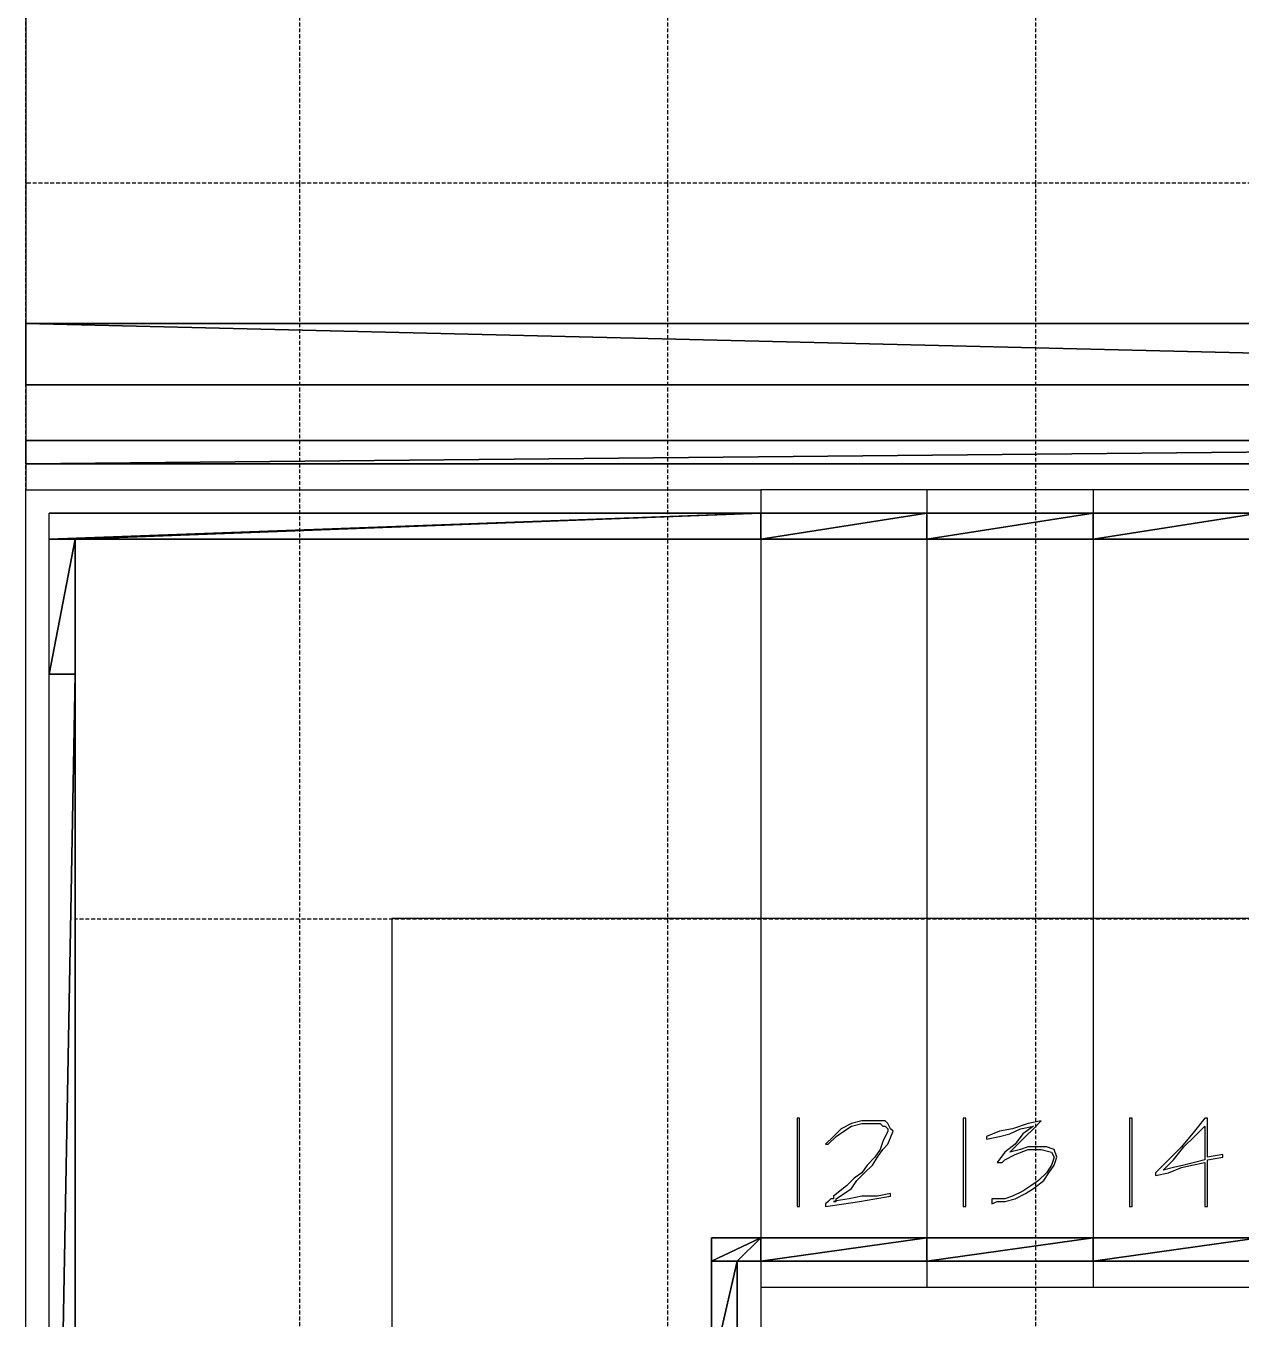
# Model space of a CAD drawing. Header units: millimetres. Extents: x -105583 to -84239, y 226362 to 247787.
# Drawn here: x -99686 to -97705, y 235698 to 237806 of the extents above; entities that cross this region are included whole.
import ezdxf

# ---------------------------------------------------------------- set-up
doc = ezdxf.new("R2010")
doc.units = ezdxf.units.MM
doc.header["$LTSCALE"] = 25.4
doc.linetypes.add('HIDDEN', pattern=[0.375, 0.25, -0.125])
doc.layers.get('0').update_dxf_attribs({"true_color": 0xff5454})
for name, color, linetype, true_color in [('02_Lvl_1', 7, 'Continuous', 0x009987), ('PDF_PANELS', 1, 'Continuous', 0xff0000), ('PDF_PARTITIONS', 7, 'Continuous', 0x000000), ('PDF_STAIRS', 7, 'Continuous', 0x969696), ('PDF_STEEL', 7, 'Continuous', 0x000000), ('Tiles', 7, 'HIDDEN', 0xb3b3b3)]:
    doc.layers.add(name, color=color, linetype=linetype, true_color=true_color)

# ---------------------------------------------------------------- blocks, each defined once
blk = doc.blocks.new('Group_1')
at = {"layer": 'PDF_PANELS', "color": 7, "true_color": 0xffffff}
for p, q in [((6007.1, 26352.5), (6007.1, 21132.8)), ((6007.1, 21132.8), (6007.1, 21094.7)), ((6007.1, 21094.7), (6007.1, 21052.3))]:
    blk.add_line(p, q, dxfattribs=at)
at = {"layer": 'PDF_STAIRS', "color": 7, "true_color": 0xffffff}
for p, q in [((9986.4, 21132.8), (6007.1, 21132.8)), ((6007.1, 21052.3), (7205.1, 21052.3)), ((6007.1, 20751.8), (6007.1, 21052.3)), ((7205.1, 21052.3), (7205.1, 21014.2)), ((7476.1, 21052.3), (7205.1, 21052.3)), ((7476.1, 21052.3), (7476.1, 21014.2)), ((7747, 21052.3), (7476.1, 21052.3)), ((7747, 21052.3), (7747, 21014.2)), ((8017.9, 21052.3), (7747, 21052.3)), ((6045.2, 20971.9), (6045.2, 21014.2)), ((7205.1, 21014.2), (7205.1, 20971.9)), ((7205.1, 21014.2), (7205.1, 20971.9)), ((7476.1, 21014.2), (7476.1, 20971.9)), ((7476.1, 21014.2), (7476.1, 20971.9)), ((7747, 21014.2), (7747, 20971.9)), ((7747, 21014.2), (7747, 20971.9)), ((6045.2, 20751.8), (6045.2, 20971.9)), ((6087.5, 20751.8), (6087.5, 20971.9)), ((7205.1, 20971.9), (7205.1, 20751.8)), ((7476.1, 20971.9), (7476.1, 20353.8)), ((7747, 20971.9), (7747, 20751.8)), ((6007.1, 19414), (6007.1, 20751.8)), ((6045.2, 18431.9), (6045.2, 20751.8)), ((6087.5, 18431.9), (6087.5, 20751.8)), ((7205.1, 20751.8), (7205.1, 20353.8)), ((7747, 20751.8), (7747, 20353.8)), ((6604, 20353.8), (6604, 18952.6)), ((7205.1, 20353.8), (6604, 20353.8)), ((7205.1, 20353.8), (7205.1, 19833.1)), ((7476.1, 20353.8), (7205.1, 20353.8)), ((7476.1, 20353.8), (7476.1, 19833.1)), ((7747, 20353.8), (7476.1, 20353.8)), ((7747, 20353.8), (7747, 19833.1)), ((8017.9, 20353.8), (7747, 20353.8)), ((7268.6, 20027.9), (7264.4, 20027.9)), ((7264.4, 20027.9), (7264.4, 20006.7)), ((7268.6, 20006.7), (7268.6, 20027.9)), ((7336.4, 20010.9), (7323.7, 19998.2)), ((7353.3, 20019.4), (7336.4, 20010.9)), ((7340.6, 20006.7), (7353.3, 20015.2)), ((7370.2, 20023.6), (7353.3, 20019.4)), ((7353.3, 20015.2), (7370.2, 20019.4)), ((7391.4, 20023.6), (7370.2, 20023.6)), ((7370.2, 20019.4), (7391.4, 20019.4)), ((7399.9, 20023.6), (7391.4, 20023.6)), ((7391.4, 20019.4), (7399.9, 20019.4)), ((7408.3, 20023.6), (7399.9, 20023.6)), ((7399.9, 20019.4), (7404.1, 20015.2)), ((7404.1, 20015.2), (7408.3, 20015.2)), ((7412.6, 20019.4), (7408.3, 20023.6)), ((7408.3, 20015.2), (7412.6, 20010.9)), ((7416.8, 20010.9), (7412.6, 20019.4)), ((7412.6, 20010.9), (7412.6, 20006.7)), ((7421, 20006.7), (7416.8, 20010.9)), ((7539.6, 20027.9), (7535.3, 20027.9)), ((7535.3, 20027.9), (7535.3, 20006.7)), ((7539.6, 20006.7), (7539.6, 20027.9)), ((7615.8, 20010.9), (7594.6, 20006.7)), ((7611.5, 20002.5), (7628.5, 20010.9)), ((7641.2, 20019.4), (7615.8, 20010.9)), ((7628.5, 20010.9), (7649.6, 20015.2)), ((7649.6, 20015.2), (7632.7, 20002.5)), ((7636.9, 19998.2), (7649.6, 20010.9)), ((7662.3, 20023.6), (7641.2, 20019.4)), ((7649.6, 20010.9), (7662.3, 20023.6)), ((7806.3, 20027.9), (7806.3, 20010.9)), ((7810.5, 20027.9), (7806.3, 20027.9)), ((7806.3, 20010.9), (7806.3, 19989.8)), ((7810.5, 20010.9), (7810.5, 20027.9)), ((7810.5, 19989.8), (7810.5, 20010.9)), ((7929, 20027.9), (7912.1, 20006.7)), ((7912.1, 19998.2), (7929, 20015.2)), ((7933.3, 20027.9), (7929, 20027.9)), ((7929, 20015.2), (7929, 20002.5)), ((7933.3, 20010.9), (7933.3, 20027.9)), ((7933.3, 19994), (7933.3, 20010.9)), ((7264.4, 20006.7), (7264.4, 19989.8)), ((7264.4, 19989.8), (7264.4, 19972.8)), ((7268.6, 19989.8), (7268.6, 20006.7)), ((7268.6, 19972.8), (7268.6, 19989.8)), ((7323.7, 19998.2), (7311, 19985.5)), ((7315.2, 19985.5), (7327.9, 19998.2)), ((7327.9, 19998.2), (7340.6, 20006.7)), ((7404.1, 19989.8), (7399.9, 19977.1)), ((7412.6, 20006.7), (7404.1, 19989.8)), ((7412.6, 19985.5), (7421, 20006.7)), ((7535.3, 20006.7), (7535.3, 19989.8)), ((7535.3, 19989.8), (7535.3, 19972.8)), ((7539.6, 19989.8), (7539.6, 20006.7)), ((7539.6, 19972.8), (7539.6, 19989.8)), ((7594.6, 20006.7), (7573.4, 19998.2)), ((7573.4, 19994), (7594.6, 19998.2)), ((7573.4, 19998.2), (7573.4, 19994)), ((7594.6, 19998.2), (7611.5, 20002.5)), ((7632.7, 20002.5), (7620, 19985.5)), ((7624.2, 19985.5), (7636.9, 19998.2)), ((7806.3, 19989.8), (7806.3, 19972.8)), ((7810.5, 19972.8), (7810.5, 19989.8)), ((7912.1, 20006.7), (7890.9, 19981.3)), ((7895.2, 19981.3), (7912.1, 19998.2)), ((7929, 20002.5), (7929, 19989.8)), ((7929, 19989.8), (7929, 19977.1)), ((7933.3, 19981.3), (7933.3, 19994)), ((7264.4, 19972.8), (7264.4, 19955.9)), ((7268.6, 19955.9), (7268.6, 19972.8)), ((7311, 19985.5), (7315.2, 19985.5)), ((7399.9, 19977.1), (7391.4, 19964.4)), ((7395.6, 19964.4), (7404.1, 19977.1)), ((7404.1, 19977.1), (7412.6, 19985.5)), ((7535.3, 19972.8), (7535.3, 19955.9)), ((7539.6, 19955.9), (7539.6, 19972.8)), ((7603.1, 19972.8), (7590.4, 19955.9)), ((7620, 19985.5), (7603.1, 19972.8)), ((7603.1, 19960.1), (7620, 19968.6)), ((7611.5, 19972.8), (7624.2, 19985.5)), ((7628.5, 19977.1), (7611.5, 19972.8)), ((7620, 19968.6), (7641.2, 19977.1)), ((7641.2, 19981.3), (7628.5, 19977.1)), ((7658.1, 19981.3), (7641.2, 19981.3)), ((7641.2, 19977.1), (7662.3, 19977.1)), ((7670.8, 19981.3), (7658.1, 19981.3)), ((7662.3, 19977.1), (7679.3, 19972.8)), ((7683.5, 19977.1), (7670.8, 19981.3)), ((7679.3, 19972.8), (7683.5, 19964.4)), ((7687.7, 19964.4), (7683.5, 19977.1)), ((7806.3, 19972.8), (7806.3, 19955.9)), ((7810.5, 19955.9), (7810.5, 19972.8)), ((7890.9, 19981.3), (7869.8, 19960.1)), ((7878.2, 19960.1), (7895.2, 19981.3)), ((7929, 19977.1), (7929, 19960.1)), ((7933.3, 19964.4), (7933.3, 19981.3)), ((7958.7, 19968.6), (7933.3, 19964.4)), ((7958.7, 19964.4), (7958.7, 19968.6)), ((7264.4, 19955.9), (7264.4, 19939)), ((7268.6, 19939), (7268.6, 19955.9)), ((7378.7, 19951.7), (7370.2, 19939)), ((7374.5, 19939), (7387.2, 19951.7)), ((7391.4, 19964.4), (7378.7, 19951.7)), ((7387.2, 19951.7), (7395.6, 19964.4)), ((7535.3, 19955.9), (7535.3, 19939)), ((7539.6, 19939), (7539.6, 19955.9)), ((7590.4, 19955.9), (7598.8, 19955.9)), ((7598.8, 19955.9), (7603.1, 19960.1)), ((7679.3, 19951.7), (7670.8, 19939)), ((7675, 19939), (7683.5, 19951.7)), ((7683.5, 19964.4), (7679.3, 19951.7)), ((7683.5, 19951.7), (7687.7, 19964.4)), ((7806.3, 19955.9), (7806.3, 19939)), ((7810.5, 19939), (7810.5, 19955.9)), ((7869.8, 19960.1), (7848.6, 19939)), ((7861.3, 19943.2), (7878.2, 19960.1)), ((7878.2, 19947.4), (7861.3, 19943.2)), ((7869.8, 19939), (7890.9, 19947.4)), ((7895.2, 19951.7), (7878.2, 19947.4)), ((7890.9, 19947.4), (7907.9, 19951.7)), ((7912.1, 19955.9), (7895.2, 19951.7)), ((7907.9, 19951.7), (7929, 19955.9)), ((7929, 19960.1), (7912.1, 19955.9)), ((7929, 19955.9), (7929, 19939)), ((7933.3, 19960.1), (7958.7, 19964.4)), ((7933.3, 19939), (7933.3, 19960.1)), ((7264.4, 19939), (7264.4, 19922)), ((7268.6, 19917.8), (7268.6, 19939)), ((7357.5, 19930.5), (7344.8, 19917.8)), ((7353.3, 19913.6), (7361.8, 19926.3)), ((7370.2, 19939), (7357.5, 19930.5)), ((7361.8, 19926.3), (7374.5, 19939)), ((7535.3, 19939), (7535.3, 19922)), ((7539.6, 19917.8), (7539.6, 19939)), ((7658.1, 19926.3), (7645.4, 19917.8)), ((7649.6, 19913.6), (7666.6, 19926.3)), ((7670.8, 19939), (7658.1, 19926.3)), ((7666.6, 19926.3), (7675, 19939)), ((7806.3, 19939), (7806.3, 19922)), ((7810.5, 19922), (7810.5, 19939)), ((7848.6, 19939), (7848.6, 19934.7)), ((7848.6, 19934.7), (7869.8, 19939)), ((7929, 19939), (7929, 19922)), ((7933.3, 19922), (7933.3, 19939)), ((7264.4, 19922), (7264.4, 19900.9)), ((7268.6, 19900.9), (7268.6, 19917.8)), ((7344.8, 19917.8), (7323.7, 19900.9)), ((7327.9, 19896.6), (7353.3, 19913.6)), ((7416.8, 19905.1), (7395.6, 19900.9)), ((7416.8, 19900.9), (7416.8, 19905.1)), ((7535.3, 19922), (7535.3, 19900.9)), ((7539.6, 19900.9), (7539.6, 19917.8)), ((7632.7, 19909.3), (7615.8, 19900.9)), ((7620, 19896.6), (7636.9, 19905.1)), ((7645.4, 19917.8), (7632.7, 19909.3)), ((7636.9, 19905.1), (7649.6, 19913.6)), ((7806.3, 19922), (7806.3, 19905.1)), ((7806.3, 19905.1), (7806.3, 19883.9)), ((7810.5, 19905.1), (7810.5, 19922)), ((7810.5, 19883.9), (7810.5, 19905.1)), ((7929, 19922), (7929, 19900.9)), ((7933.3, 19900.9), (7933.3, 19922)), ((7264.4, 19900.9), (7264.4, 19883.9)), ((7264.4, 19883.9), (7268.6, 19883.9)), ((7268.6, 19883.9), (7268.6, 19900.9)), ((7315.2, 19892.4), (7311, 19888.2)), ((7311, 19883.9), (7340.6, 19888.2)), ((7311, 19888.2), (7311, 19883.9)), ((7319.4, 19896.6), (7315.2, 19892.4)), ((7323.7, 19896.6), (7319.4, 19896.6)), ((7323.7, 19900.9), (7323.7, 19896.6)), ((7327.9, 19893.1), (7323.7, 19892.4)), ((7323.7, 19892.4), (7327.9, 19892.4)), ((7349.1, 19896.6), (7327.9, 19893.1)), ((7327.9, 19893.1), (7327.9, 19896.6)), ((7327.9, 19892.4), (7327.9, 19893.1)), ((7340.6, 19888.2), (7366, 19892.4)), ((7370.2, 19900.9), (7349.1, 19896.6)), ((7366, 19892.4), (7391.4, 19896.6)), ((7395.6, 19900.9), (7370.2, 19900.9)), ((7391.4, 19896.6), (7416.8, 19900.9)), ((7535.3, 19900.9), (7535.3, 19883.9)), ((7535.3, 19883.9), (7539.6, 19883.9)), ((7539.6, 19883.9), (7539.6, 19900.9)), ((7581.9, 19896.6), (7581.9, 19888.2)), ((7590.4, 19896.6), (7581.9, 19896.6)), ((7581.9, 19888.2), (7590.4, 19892.4)), ((7603.1, 19896.6), (7590.4, 19896.6)), ((7590.4, 19892.4), (7603.1, 19892.4)), ((7615.8, 19900.9), (7603.1, 19896.6)), ((7603.1, 19892.4), (7620, 19896.6)), ((7806.3, 19883.9), (7810.5, 19883.9)), ((7929, 19900.9), (7929, 19883.9)), ((7929, 19883.9), (7933.3, 19883.9)), ((7933.3, 19883.9), (7933.3, 19900.9)), ((7205.1, 19833.1), (7124.7, 19833.1)), ((7124.7, 19833.1), (7124.7, 19795)), ((7205.1, 19833.1), (7205.1, 19795)), ((7476.1, 19833.1), (7205.1, 19833.1)), ((7205.1, 19833.1), (7205.1, 19795)), ((7747, 19833.1), (7476.1, 19833.1)), ((7476.1, 19833.1), (7476.1, 19795)), ((7476.1, 19833.1), (7476.1, 19795)), ((7747, 19833.1), (7747, 19795)), ((7747, 19833.1), (7747, 19795)), ((8017.9, 19833.1), (7747, 19833.1)), ((7124.7, 19795), (7124.7, 19613)), ((7167, 19613), (7167, 19795)), ((7205.1, 19795), (7205.1, 19752.7)), ((7476.1, 19795), (7476.1, 19752.7)), ((7747, 19795), (7747, 19752.7)), ((7205.1, 19752.7), (7476.1, 19752.7)), ((7205.1, 19752.7), (7205.1, 19655.3)), ((7476.1, 19752.7), (7747, 19752.7)), ((7747, 19752.7), (8017.9, 19752.7))]:
    blk.add_line(p, q, dxfattribs=at)
at = {"layer": 'PDF_STAIRS', "color": 0}
for p, q in [((6007.1, 21094.7), (9944.1, 21094.7)), ((7205.1, 21014.2), (6045.2, 21014.2)), ((7476.1, 21014.2), (7205.1, 21014.2)), ((7747, 21014.2), (7476.1, 21014.2)), ((8017.9, 21014.2), (7747, 21014.2)), ((6045.2, 20971.9), (6087.5, 20971.9)), ((6045.2, 20971.9), (6087.5, 20971.9)), ((6087.5, 20971.9), (7205.1, 20971.9)), ((7205.1, 20971.9), (7476.1, 20971.9)), ((7476.1, 20971.9), (7747, 20971.9)), ((7747, 20971.9), (8017.9, 20971.9)), ((7124.7, 19795), (7167, 19795)), ((7124.7, 19795), (7167, 19795)), ((7167, 19795), (7205.1, 19795)), ((7205.1, 19795), (7476.1, 19795)), ((7476.1, 19795), (7747, 19795)), ((7747, 19795), (8017.9, 19795))]:
    blk.add_line(p, q, dxfattribs=at)
at = {"layer": 'PDF_STEEL', "color": 7, "true_color": 0xffffff}
blk.add_line((6087.5, 20751.8), (6045.2, 20751.8), dxfattribs=at)
blk.add_line((6087.5, 20751.8), (6045.2, 20751.8), dxfattribs=at)
at = {"layer": 'PDF_STAIRS', "color": 7, "true_color": 0xffffff}
mesh = blk.add_polyface(dxfattribs=at)
corners = [(9986.4, 21132.8), (6007.1, 21094.7), (6007.1, 21132.8), (9944.1, 21094.7), (9986.4, 21094.7)]
mesh.append_faces([[corners[k] for k in face] for face in [(0, 1, 2), (3, 0, 4)]], dxfattribs={"vtx0": -1, "color": 7})
mesh.append_faces([[corners[k] for k in face] for face in [(1, 0, 3)]], dxfattribs={"vtx0": -1, "vtx1": -1, "color": 7})
mesh = blk.add_polyface(dxfattribs=at)
corners = [(7205.1, 21014.2), (6045.2, 20971.9), (6045.2, 21014.2), (6087.5, 20971.9), (7205.1, 20971.9)]
mesh.append_faces([[corners[k] for k in face] for face in [(0, 1, 2), (3, 0, 4)]], dxfattribs={"vtx0": -1, "color": 7})
mesh.append_faces([[corners[k] for k in face] for face in [(1, 0, 3)]], dxfattribs={"vtx0": -1, "vtx1": -1, "color": 7})
mesh = blk.add_polyface(dxfattribs=at)
corners = [(7476.1, 21014.2), (7205.1, 20971.9), (7205.1, 21014.2), (7476.1, 20971.9)]
mesh.append_faces([[corners[k] for k in face] for face in [(0, 1, 2), (1, 0, 3)]], dxfattribs={"vtx0": -1, "color": 7})
mesh = blk.add_polyface(dxfattribs=at)
corners = [(7747, 21014.2), (7476.1, 20971.9), (7476.1, 21014.2), (7747, 20971.9)]
mesh.append_faces([[corners[k] for k in face] for face in [(0, 1, 2), (1, 0, 3)]], dxfattribs={"vtx0": -1, "color": 7})
mesh = blk.add_polyface(dxfattribs=at)
corners = [(8017.9, 21014.2), (7747, 20971.9), (7747, 21014.2), (8017.9, 20971.9)]
mesh.append_faces([[corners[k] for k in face] for face in [(0, 1, 2), (1, 0, 3)]], dxfattribs={"vtx0": -1, "color": 7})
mesh = blk.add_polyface(dxfattribs=at)
corners = [(6087.5, 20971.9), (6045.2, 20751.8), (6045.2, 20971.9), (6087.5, 20751.8)]
mesh.append_faces([[corners[k] for k in face] for face in [(0, 1, 2), (1, 0, 3)]], dxfattribs={"vtx0": -1, "color": 7})
mesh = blk.add_polyface(dxfattribs=at)
corners = [(6087.5, 20751.8), (6045.2, 18431.9), (6045.2, 20751.8), (6087.5, 18431.9)]
mesh.append_faces([[corners[k] for k in face] for face in [(0, 1, 2), (1, 0, 3)]], dxfattribs={"vtx0": -1, "color": 7})
mesh = blk.add_polyface(dxfattribs=at)
corners = [(7205.1, 19833.1), (7124.7, 19795), (7124.7, 19833.1), (7167, 19795), (7205.1, 19795)]
mesh.append_faces([[corners[k] for k in face] for face in [(0, 1, 2), (3, 0, 4)]], dxfattribs={"vtx0": -1, "color": 7})
mesh.append_faces([[corners[k] for k in face] for face in [(1, 0, 3)]], dxfattribs={"vtx0": -1, "vtx1": -1, "color": 7})
mesh = blk.add_polyface(dxfattribs=at)
corners = [(7476.1, 19833.1), (7205.1, 19795), (7205.1, 19833.1), (7476.1, 19795)]
mesh.append_faces([[corners[k] for k in face] for face in [(0, 1, 2), (1, 0, 3)]], dxfattribs={"vtx0": -1, "color": 7})
mesh = blk.add_polyface(dxfattribs=at)
corners = [(7747, 19833.1), (7476.1, 19795), (7476.1, 19833.1), (7747, 19795)]
mesh.append_faces([[corners[k] for k in face] for face in [(0, 1, 2), (1, 0, 3)]], dxfattribs={"vtx0": -1, "color": 7})
mesh = blk.add_polyface(dxfattribs=at)
corners = [(8017.9, 19833.1), (7747, 19795), (7747, 19833.1), (8017.9, 19795)]
mesh.append_faces([[corners[k] for k in face] for face in [(0, 1, 2), (1, 0, 3)]], dxfattribs={"vtx0": -1, "color": 7})
mesh = blk.add_polyface(dxfattribs=at)
corners = [(7167, 19795), (7124.7, 19613), (7124.7, 19795), (7167, 19613)]
mesh.append_faces([[corners[k] for k in face] for face in [(0, 1, 2), (1, 0, 3)]], dxfattribs={"vtx0": -1, "color": 7})
blk = doc.blocks.new('Group_2')
at = {"color": 0}
blk.add_blockref('Group_1', (0, 0), dxfattribs=at)
blk = doc.blocks.new('Group_5')
at = {"layer": 'Tiles', "color": 0}
for p, q in [((270173.6, 170132.2), (270173.6, 171332.2)), ((270619.9, 170832.1), (270619.9, 170132.2)), ((271219.9, 170832.1), (271219.9, 170132.2)), ((271819.9, 170832.1), (271819.9, 170132.2)), ((270173.6, 166532.2), (270173.6, 170132.2)), ((270619.9, 170132.2), (270173.6, 170132.2)), ((270619.9, 170132.2), (270619.9, 168932.2)), ((271219.9, 170132.2), (270619.9, 170132.2)), ((271219.9, 170132.2), (271219.9, 168932.2)), ((271819.9, 170132.2), (271219.9, 170132.2)), ((271819.9, 170132.2), (271819.9, 168932.2)), ((272419.9, 170132.2), (271819.9, 170132.2)), ((270619.9, 168932.2), (270254.1, 168932.2)), ((270619.9, 168932.2), (270619.9, 168131.2)), ((271219.9, 168932.2), (270619.9, 168932.2)), ((271219.9, 168932.2), (271219.9, 168131.2)), ((271819.9, 168932.2), (271219.9, 168932.2)), ((271819.9, 168932.2), (271819.9, 168131.2)), ((272419.9, 168932.2), (271819.9, 168932.2))]:
    blk.add_line(p, q, dxfattribs=at)
blk = doc.blocks.new('Group_11')
at = {"layer": 'PDF_PARTITIONS', "color": 0}
for p, q in [((213733.5, 135343.6), (217782.2, 135343.6)), ((213733.5, 135243.6), (213733.5, 135343.6)), ((217882.2, 135243.6), (213733.5, 135243.6))]:
    blk.add_line(p, q, dxfattribs=at)
mesh = blk.add_polyface(dxfattribs=at)
corners = [(217882.2, 135243.6), (213733.5, 135343.6), (213733.5, 135243.6), (217782.2, 135343.6), (217782.2, 135393.6), (217882.2, 135393.6)]
mesh.append_faces([[corners[k] for k in face] for face in [(0, 1, 2), (4, 0, 5)]], dxfattribs={"vtx0": -1, "color": 0})
mesh.append_faces([[corners[k] for k in face] for face in [(1, 0, 3), (3, 0, 4)]], dxfattribs={"vtx0": -1, "vtx1": -1, "color": 0})
blk = doc.blocks.new('Group_49')
at = {"color": 0}
blk.add_blockref('Group_2', (-110.1, -10364.6), dxfattribs=at)
at = {"layer": 'PDF_PARTITIONS', "color": 0}
blk.add_blockref('Group_11', (-207836.5, -124384.3), dxfattribs=at)
at = {"layer": 'Tiles', "color": 0}
blk.add_blockref('Group_5', (-264276.6, -158944.3), dxfattribs=at)

msp = doc.modelspace()

# ---------------------------------------------------------------- block references
at = {"layer": '02_Lvl_1', "color": 0}
msp.add_blockref('Group_49', (-105583.5, 226361.7), dxfattribs=at)

doc.saveas('drawing.dxf')
